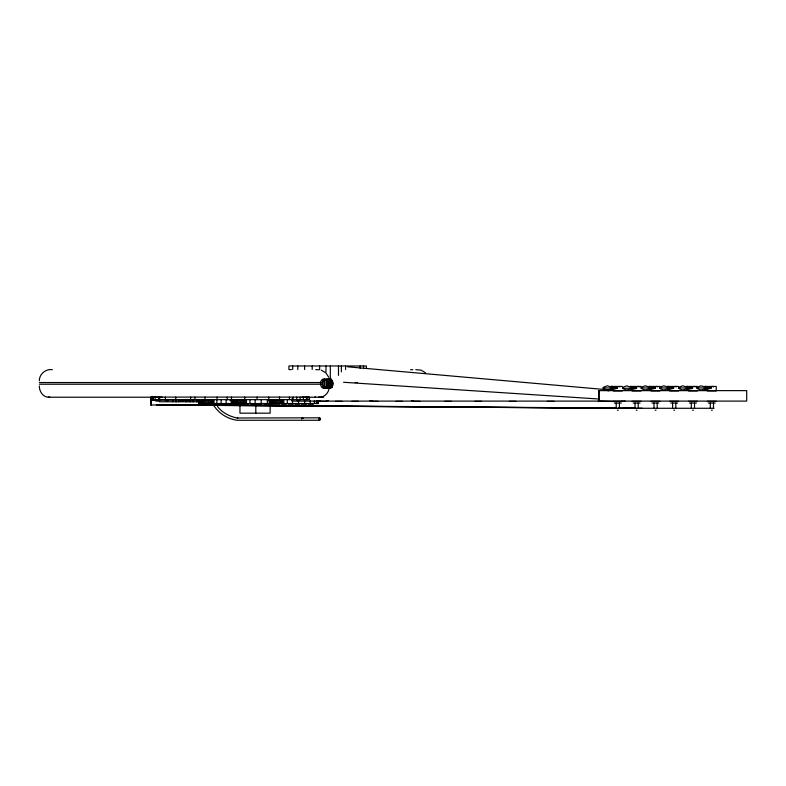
<?xml version="1.0" encoding="UTF-8"?>
<svg xmlns="http://www.w3.org/2000/svg" width="786" height="786" viewBox="0 0 786 786"><rect width="100%" height="100%" fill="white"/><g stroke="black" fill="none" stroke-linecap="round" stroke-linejoin="round"><path stroke-width="1.18" d="M617.118 388.333L613.119 388.333A10.945 0.599 -15.7 0 0 607.362 390.013A10.945 2.093 11.7 0 1 603.127 388.333L603.127 387.518A10.945 2.191 -11.4 0 1 607.372 385.808A10.945 0.511 15.9 0 0 613.119 387.508L617.118 387.596L617.118 388.333L611.37 389.758M613.119 387.508L613.119 388.333M622.532 387.97L622.532 387.557A10.945 2.191 -11.4 0 1 626.776 385.857A10.945 0.511 15.9 0 0 632.524 387.557L636.522 388.048L622.532 388.372A10.945 2.093 11.7 0 0 626.766 390.062A10.945 0.599 -15.7 0 1 632.524 388.372L636.522 387.97M632.524 387.557L632.524 388.372M655.072 388.333L651.073 388.333A10.945 0.599 -15.7 0 0 645.316 390.013A10.945 2.093 11.7 0 1 641.081 388.333L641.091 387.518A10.945 2.191 -11.4 0 1 645.326 385.808A10.945 0.511 15.9 0 0 651.073 387.508L655.072 387.596L655.072 388.333L649.324 389.758M651.073 387.508L651.073 388.333M673.553 388.333L669.554 388.333A10.945 0.599 -15.7 0 0 663.797 390.013A10.945 2.093 11.7 0 1 659.572 388.333L659.572 387.518A10.945 2.191 -11.4 0 1 663.806 385.808A10.945 0.511 15.9 0 0 669.564 387.508L673.553 387.596L673.553 388.333L667.805 389.758M669.564 387.508L669.554 388.333M692.505 388.333L688.507 388.333A10.945 0.599 -15.7 0 0 682.749 390.013A10.945 2.093 11.7 0 1 678.514 388.333L678.514 387.518A10.945 2.191 -11.4 0 1 682.759 385.808A10.945 0.511 15.9 0 0 688.507 387.508L692.505 387.596L692.505 388.333L686.758 389.758M688.507 387.508L688.507 388.333M710.878 388.333L706.889 388.333A10.945 0.599 -15.7 0 0 701.122 390.013A10.945 2.093 11.7 0 1 696.897 388.333L696.897 387.518A10.945 2.191 -11.4 0 1 701.132 385.808A10.945 0.511 15.9 0 0 706.889 387.508L710.888 387.596L710.878 388.333L705.13 389.758M706.889 387.508L706.889 388.333M301.814 419.046L302.345 417.877L303.15 418.437M39.3 380.778C39.231 374.116 45.843 368.575 52.387 369.675M328.902 389.434C327.782 393.953 323.4 397.952 318.536 397.097M315.579 396.625L315.039 397.097M237.284 417.995L319.715 417.828L320.639 419.046L319.715 420.264L237.352 420.264C227.822 419.184 219.068 413.564 213.812 405.596M611.38 386.162L617.118 387.596M630.785 386.211L636.522 387.636M636.522 388.372L630.775 389.807M649.334 386.162L655.072 387.596M667.815 386.162L673.553 387.596M686.758 386.162L692.505 387.596M705.14 386.162L710.888 387.596M328.902 379.029L330.985 378.351M319.715 417.828L318.802 419.046L319.715 420.264M410.538 369.675L412.837 369.695M39.32 385.985C39.153 391.556 43.554 398.099 49.715 397.097M289.641 369.675L291.41 369.558M415.794 369.675L421.08 370.137L425.599 372.888M315.736 369.675L319.421 369.715M39.418 382.536L321.258 382.536M355.213 382.536L357.266 382.536M39.418 384.236L321.258 384.236M613.326 386.437L622.316 386.437M632.268 386.437L641.101 386.437M651.044 386.437L659.886 386.437M669.672 386.437L678.662 386.437M688.457 386.437L697.447 386.437M707.243 386.437L716.233 386.437L716.233 390.937L707.243 390.937M330.317 387.164L332.34 387.164M603.127 387.92L617.118 387.999M641.081 387.92L655.072 387.999L653.068 387.999M659.572 387.92L673.553 387.999M678.514 387.92L692.505 387.999M696.897 387.92L710.878 387.999L708.884 387.999M613.326 390.937L622.316 390.937M632.111 390.937L641.101 390.937M650.896 390.937L659.886 390.937M669.672 390.937L678.662 390.937M688.457 390.937L697.447 390.937M48.31 397.205L162.368 397.205M302.079 397.205L323.744 397.205M150.912 399.976L186.086 399.976M189.23 399.976L199.467 399.976M154.636 400.231L159.696 400.231M179.07 400.231L184.121 400.231M232.027 400.634L232.165 403.523M269.608 400.575L269.667 403.523M166.003 400.605L168.017 400.605M187.176 400.605L189.19 400.605M198.809 400.605L201.756 400.605M229.974 400.605L233.521 400.605M268.183 400.605L271.131 400.605M297.029 400.605L299.053 400.605M317.996 400.605L320.315 400.605M326.504 400.605L328.528 400.605M369.901 400.605L371.916 400.605M411.314 400.605L413.338 400.605M155.775 401.096L158.556 401.096M180.2 401.096L182.981 401.096M319.529 401.361L326.082 401.361M335.396 401.361L341.949 401.361M351.932 401.361L358.485 401.361M371.414 401.361L377.968 401.361M395.938 401.361L402.491 401.361M413.397 401.361L419.95 401.361M444.807 401.361L451.361 401.361M475.049 401.361L481.602 401.361M509.328 401.361L515.881 401.361M547.302 401.361L553.855 401.361M613.326 401.361L622.316 401.361M632.111 401.361L641.101 401.361M650.896 401.361L659.886 401.361M669.672 401.361L678.662 401.361M688.457 401.361L697.447 401.361M707.243 401.361L716.233 401.361M614.102 401.508L598.175 401.096M620.891 401.508L625.037 401.096M199.467 401.764L159.411 401.764L159.411 399.426M614.338 403.012L621.304 403.012M633.123 403.012L640.089 403.012M651.908 403.012L658.874 403.012M670.684 403.012L677.65 403.012M689.469 403.012L696.435 403.012M708.255 403.012L715.221 403.012M242.275 404.171L243.935 404.171M254.703 404.171L256.629 404.171M269.097 404.171L270.364 404.171M203.8 404.81L208.997 404.81M209.351 404.81L214.549 404.81M214.892 404.81L220.09 404.81M220.444 404.81L225.641 404.81M225.995 404.81L231.192 404.81M231.546 404.81L236.743 404.81M236.95 404.81L242.147 404.81M243.621 404.81L248.818 404.81M250.302 404.81L255.499 404.81M256.973 404.81L262.17 404.81M263.644 404.81L268.841 404.81M270.325 404.81L279.993 404.81M281.476 404.81L286.674 404.81M288.148 404.81L293.345 404.81M294.829 404.81L300.016 404.81M301.5 404.81L306.697 404.81M308.171 404.81L313.368 404.81M150.863 404.986L202.1 404.986L202.1 402.982M623.19 408.278L713.983 408.278M617.403 410.213L618.238 410.213M636.198 410.213L637.033 410.213M655.2 410.213L656.035 410.213M673.789 410.213L674.624 410.213M692.505 410.213L693.34 410.213M711.468 410.213L712.303 410.213M162.82 404.977L617.049 408.229M618.749 408.14L635.933 408.268M156.385 404.986L616.499 408.268M189.957 404.977L616.381 408.091M618.828 408.101L635.982 408.229M638.438 408.248L642.113 408.278M599.187 399.033L343.57 382.271M347.667 366.826L612.048 390.17A22.185 15.671 -86.2 0 0 608.02 390.897M321.219 370.137L325.905 372.888L328.803 377.329M217.447 406.431C222.477 413.092 230.18 416.659 237.824 418.191M713.482 403.012L713.482 408.278M710.289 403.012L710.289 408.278M694.519 403.012L694.519 408.278M691.316 403.012L691.316 408.278M675.803 403.012L675.803 408.278M672.6 403.012L672.6 408.278M657.214 403.012L657.214 408.278M654.011 403.012L654.011 408.278M638.212 403.012L638.212 408.278M635.019 403.012L635.019 408.278M619.427 403.012L619.427 408.278L616.224 408.278L616.224 403.012M599.187 390.632L599.187 401.508M598.598 401.096L598.598 390.632L746.7 390.632L746.7 401.096L292.195 401.096L292.195 398.649M366.414 368.329L366.414 365.981L288.924 365.981L288.924 369.508M363.505 365.981L363.505 368.329M360.116 365.981L360.116 368.329M345.585 365.981L345.585 369.508M341.37 365.981L341.37 371.866M338.491 365.981L338.491 375.394M330.317 365.981L330.317 378.921A4.903 3.468 -90 0 1 331.938 387.076A4.903 3.468 -90 0 1 326.131 384.875A4.903 3.468 -90 0 1 330.375 378.872M325.984 365.981L325.984 371.866M319.637 365.981L319.637 369.508M318.281 403.523L318.418 400.634L318.468 403.523L198.779 403.523L198.779 399.661M318.114 400.634L318.114 403.523M317.839 400.634L317.839 403.523M317.161 400.634L317.161 403.523M316.385 400.634L316.385 403.523M314.38 400.634L314.38 403.523M312.199 365.981L312.199 369.508M310.234 400.634L310.234 403.523M307.729 397.097L307.729 399.661M306.461 397.097L306.461 399.661M304.693 400.634L304.693 403.523M304.604 365.981L304.604 369.508M303.386 397.097L303.386 399.661M300.134 397.097L300.134 399.661M298.523 400.634L298.523 403.523M297.786 365.981L297.786 369.508M296.735 397.097L296.735 399.661M293.168 397.097L293.168 399.661M292.687 365.981L292.687 369.508M292.48 399.661L292.48 403.523M292.392 398.649L292.235 401.096M289.435 397.097L289.435 399.661M287.322 399.661L287.322 403.523M283.805 399.661L283.805 403.523M282.567 399.661L282.567 403.523M281.476 399.661L281.476 403.523M280.288 399.661L280.288 403.523M279.521 397.097L279.521 399.661M279.02 399.661L279.02 403.523M277.713 399.661L277.713 403.523M276.407 399.661L276.407 403.523M275.149 399.661L275.149 403.523M273.96 399.661L273.96 403.523M272.899 399.661L272.84 403.523M272.683 399.661L272.683 403.523M272.437 399.661L272.437 403.523M272.162 399.661L272.162 403.523M271.877 399.661L271.877 403.523M271.622 399.661L271.622 403.523M271.425 399.661L271.337 403.523M270.63 400.634L270.63 403.523M270.158 404.171L270.158 413.171L239.956 413.171L239.956 404.171M269.942 400.634L269.942 403.523M269.51 400.634L269.51 403.523M269.313 400.634L269.372 403.523M268.763 397.097L268.763 399.661M267.358 399.661L267.358 403.523M261.188 399.661L261.188 403.523M257.169 397.097L257.169 399.661M255.804 404.171L255.804 413.171M255.136 399.661L255.136 403.523M249.977 399.661L249.977 403.523M246.46 399.661L246.46 403.523M245.222 399.661L245.222 403.523M244.741 397.097L244.741 399.661M244.141 399.661L244.141 403.523M242.943 399.661L242.943 403.523M241.675 399.661L241.675 403.523M240.369 399.661L240.369 403.523M239.072 399.661L239.072 403.523M237.804 399.661L237.804 403.523M236.625 399.661L236.625 403.523M235.554 399.661L235.505 403.523M235.338 399.661L235.338 403.523M235.102 399.661L235.102 403.523M234.817 399.661L234.817 403.523M234.533 399.661L234.533 403.523M234.277 399.661L234.277 403.523M234.09 399.661L233.992 403.523M233.285 399.661L233.285 403.523M232.607 400.634L232.607 403.523M231.477 397.097L231.477 399.661M231.281 400.634L231.281 403.523M227.233 397.097L227.233 399.661M226.152 399.661L226.152 403.523M221.141 399.661L221.141 403.523M217.113 397.097L217.113 399.661M216.877 399.661L216.877 403.523M213.989 399.661L213.989 403.523M212.977 399.661L212.977 403.523M212.043 399.661L212.043 403.523M210.953 399.661L210.953 403.523M209.754 399.661L209.754 403.523M208.487 399.661L208.487 403.523M207.18 399.661L207.18 403.523M205.883 399.661L205.883 403.523M205.028 397.097L205.028 399.661M204.615 399.661L204.615 403.523M203.348 399.661L203.427 403.523M203.152 399.661L203.152 403.523M202.867 399.661L202.867 403.523M202.552 399.661L202.552 403.523M202.218 399.661L202.218 403.523M201.933 399.661L201.933 403.523M201.727 399.661L201.727 403.523M201.629 399.661L201.629 403.523M200.715 400.634L200.715 403.523M199.88 400.634L199.88 403.523M199.28 400.634L199.28 403.523M198.907 399.661L198.897 403.523M197.207 399.426L197.207 401.764M196.657 399.426L196.657 401.764M194.908 397.097L194.908 399.661M193.484 399.426L193.484 401.764M192.757 399.426L192.757 401.764M190.664 397.097L190.664 399.661M190.507 399.426L190.507 401.764M189.957 399.426L189.957 401.764M186.773 399.426L186.773 401.764M185.732 399.426L185.732 401.764M178.579 399.426L178.579 401.764M176.329 399.426L176.329 401.764M175.7 397.097L175.779 401.764M172.596 399.426L172.596 401.764M165.365 397.097L165.365 399.661M159.656 397.097L159.656 399.661M158.576 397.097L158.576 399.661L309.458 399.661L309.458 397.097L150.863 397.097L150.912 404.986M155.186 397.097L155.186 399.976M153.437 397.097L153.437 399.976M152.72 397.097L152.72 399.976M151.836 397.097L151.836 399.976M151.236 397.097L151.099 404.986M674.113 386.938A1.71 1.513 -88.8 0 1 676.255 386.938M669.318 386.525A1.71 1.513 -88.8 0 1 669.878 387.154M669.308 389.483A1.71 1.513 -88.8 0 1 667.795 389.483M637.082 386.987A1.71 1.513 -88.8 0 1 639.224 386.977M632.288 386.565A1.71 1.513 -88.8 0 1 632.838 387.193M632.278 389.532A1.71 1.513 -88.8 0 1 630.765 389.532M711.448 386.938A1.71 1.513 -88.8 0 1 713.58 386.938M706.958 386.791A1.71 1.513 -88.8 0 1 707.203 387.154M707.194 388.864A1.71 1.513 -88.8 0 1 706.948 389.217M706.634 389.483A1.71 1.513 -88.8 0 1 705.121 389.483M693.065 386.938A1.71 1.513 -88.8 0 1 695.207 386.938M688.271 386.525A1.71 1.513 -88.8 0 1 688.821 387.154M688.261 389.483A1.71 1.513 -88.8 0 1 686.748 389.483M655.632 386.938A1.71 1.513 -88.8 0 1 657.774 386.938M651.152 386.791A1.71 1.513 -88.8 0 1 651.388 387.154M651.378 388.864A1.71 1.513 -88.8 0 1 651.142 389.217M650.828 389.483A1.71 1.513 -88.8 0 1 649.315 389.483M617.678 386.938A1.71 1.513 -88.8 0 1 619.82 386.938M612.52 386.348A1.71 1.513 -88.8 0 1 613.434 387.154M612.874 389.483A1.71 1.513 -88.8 0 1 611.361 389.483M329.55 387.842A4.883 3.458 -90 0 1 324.372 383.607A4.883 3.458 -90 0 1 329.55 379.383M326.092 387.026A3.537 2.505 -90 0 1 322.938 383.607A3.537 2.505 -90 0 1 326.092 380.188M324.657 388.127A4.677 3.311 -90 0 1 320.491 383.607A4.677 3.311 -90 0 1 324.657 379.088M327.055 387.665A4.677 3.311 -90 0 1 322.122 384.216A4.677 3.311 -90 0 1 326.259 379.088M330.965 384.334A1.032 0.727 -90 0 0 330.641 382.615A1.032 0.727 -90 0 0 329.747 383.873A1.032 0.727 -90 0 0 330.965 384.334M331.731 385.995A3.38 2.387 -90 0 0 330.66 380.345A3.38 2.387 -90 0 0 327.742 384.482A3.38 2.387 -90 0 0 331.731 385.995M331.928 386.81A4.529 3.203 -90 0 0 330.493 379.235A4.529 3.203 -90 0 0 326.573 384.776A4.529 3.203 -90 0 0 331.928 386.81M331.407 385.169A2.211 1.562 -90 0 0 330.71 381.475A2.211 1.562 -90 0 0 328.794 384.177A2.211 1.562 -90 0 0 331.407 385.169"/></g></svg>
